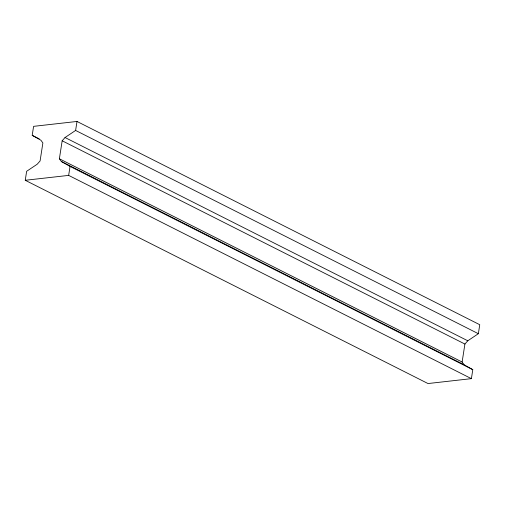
<?xml version="1.0" encoding="UTF-8"?>
<svg xmlns="http://www.w3.org/2000/svg" width="505" height="505" viewBox="0 0 505 505"><rect width="100%" height="100%" fill="white"/><g stroke="black" fill="none" stroke-linecap="round" stroke-linejoin="round"><path stroke-width="0.76" d="M25.25 180.285L26.639 171.296L37.212 164.213L40.091 160.95L42.874 142.972L40.924 140.245L32.206 135.34L33.601 126.351L77.006 121.453L479.75 324.715L478.361 333.704L467.788 340.787L464.909 344.05L462.125 362.028L464.076 364.755L472.794 369.66L471.399 378.649L427.994 383.548L25.25 180.285L68.655 175.386L471.399 378.649M472.794 369.66L70.05 166.398L61.332 161.493L59.382 158.772L62.166 140.788L65.038 137.524L75.611 130.441L77.006 121.453M68.655 175.386L70.05 166.398M75.611 130.441L478.361 333.704M65.038 137.524L467.788 340.787M62.166 140.788L464.909 344.05M32.206 135.34L39.251 138.894M59.382 158.772L462.125 362.028M61.332 161.493L464.076 364.755"/></g></svg>
